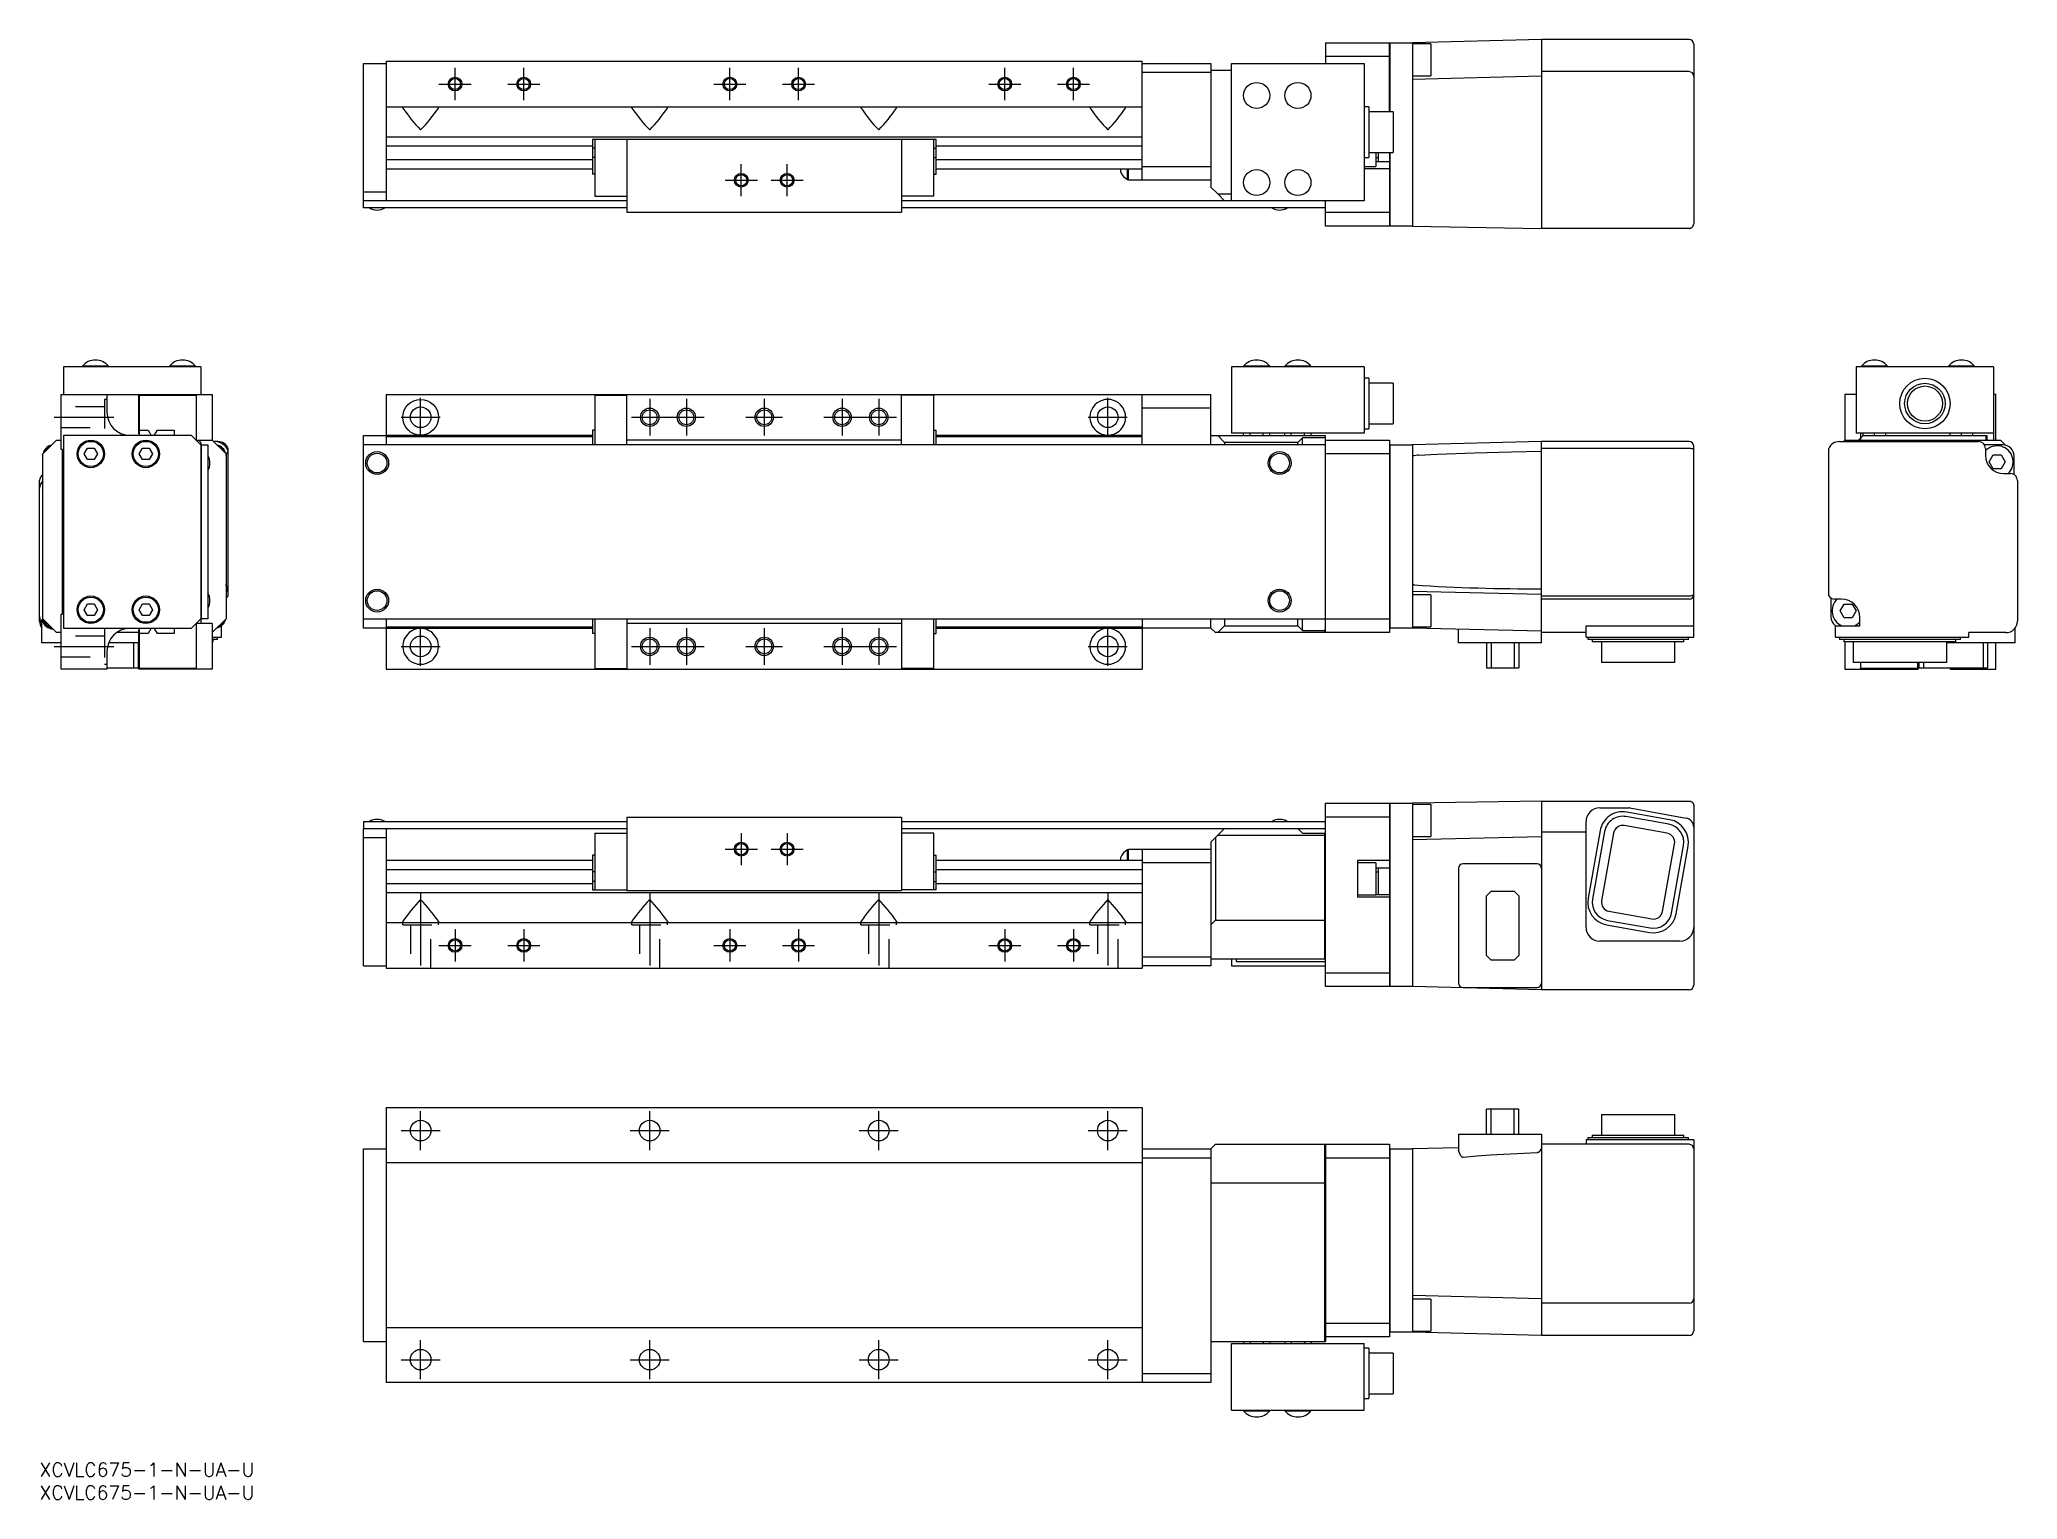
# Model space of a CAD drawing. Extents: x 0 to 432, y -8 to 311.
import ezdxf

# ---------------------------------------------------------------- set-up
doc = ezdxf.new("R2010")
doc.units = 0
doc.header["$LTSCALE"] = 0.5
doc.linetypes.add('CENTER', pattern=[50.8, 31.75, -6.35, 6.35, -6.35])
doc.linetypes.add('DASHED', pattern=[19.05, 12.7, -6.35])
for name, color, linetype in [('MSM_CENTER', 1, 'CENTER'), ('MSM_CONTINUOUS', 7, 'CONTINUOUS'), ('MSM_DASHED', 4, 'DASHED'), ('MSM_NARROW', 5, 'CONTINUOUS'), ('MSM_PART_NUMBER', 7, 'CONTINUOUS')]:
    doc.layers.add(name, color=color, linetype=linetype)
doc.styles.get("Standard").update_dxf_attribs({"font": 'txt.shx', "height": 3, "bigfont": 'bigfont.shx'})

# ---------------------------------------------------------------- blocks, each defined once
blk = doc.blocks.new('*U2')
at = {"layer": 'MSM_PART_NUMBER'}
blk.add_text('XCVLC675-1-N-UA-U', height=3, dxfattribs=at).set_placement((0, -3))
blk = doc.blocks.new('*U3')
at = {"layer": 'MSM_PART_NUMBER'}
blk.add_text('XCVLC675-1-N-UA-U', height=3, dxfattribs=at).set_placement((0, -8))

msp = doc.modelspace()

# ---------------------------------------------------------------- linework, layer by layer
at = {"layer": 'MSM_CENTER'}
for p, q in [((90.69, 297.4), (90.69, 304.4)), ((105.69, 297.4), (105.69, 304.4)), ((150.69, 297.4), (150.69, 304.4)), ((165.69, 297.4), (165.69, 304.4)), ((210.69, 297.4), (210.69, 304.4)), ((225.69, 297.4), (225.69, 304.4)), ((87.19, 300.9), (94.19, 300.9)), ((102.19, 300.9), (109.19, 300.9)), ((147.19, 300.9), (154.19, 300.9)), ((162.19, 300.9), (169.19, 300.9)), ((207.19, 300.9), (214.19, 300.9)), ((222.19, 300.9), (229.19, 300.9)), ((153.19, 276.4), (153.19, 283.4)), ((163.19, 276.4), (163.19, 283.4)), ((149.69, 279.9), (156.69, 279.9)), ((159.69, 279.9), (166.69, 279.9)), ((83.19, 223.92), (83.19, 232.42)), ((133.19, 232.17), (133.19, 224.17)), ((141.19, 232.17), (141.19, 224.17)), ((158.19, 232.17), (158.19, 224.17)), ((175.19, 232.17), (175.19, 224.17)), ((183.19, 232.17), (183.19, 224.17)), ((233.19, 223.92), (233.19, 232.42)), ((3.2, 228.17), (16.2, 228.17)), ((78.94, 228.17), (87.44, 228.17)), ((129.19, 228.17), (145.19, 228.17)), ((154.19, 228.17), (162.19, 228.17)), ((171.19, 228.17), (187.19, 228.17)), ((228.94, 228.17), (237.44, 228.17)), ((83.19, 173.92), (83.19, 182.42)), ((133.19, 182.17), (133.19, 174.17)), ((141.19, 182.17), (141.19, 174.17)), ((158.19, 182.17), (158.19, 174.17)), ((175.19, 182.17), (175.19, 174.17)), ((183.19, 182.17), (183.19, 174.17)), ((233.19, 173.92), (233.19, 182.42)), ((3.2, 178.17), (16.2, 178.17)), ((78.94, 178.17), (87.44, 178.17)), ((129.19, 178.17), (145.19, 178.17)), ((154.19, 178.17), (162.19, 178.17)), ((171.19, 178.17), (187.19, 178.17)), ((228.94, 178.17), (237.44, 178.17)), ((149.69, 133.92), (156.69, 133.92)), ((153.19, 137.42), (153.19, 130.42)), ((159.69, 133.92), (166.69, 133.92)), ((163.19, 137.42), (163.19, 130.42)), ((83.19, 124.42), (83.19, 105.92)), ((133.19, 124.42), (133.19, 105.92)), ((183.19, 124.42), (183.19, 105.92)), ((233.19, 124.42), (233.19, 105.92)), ((87.19, 112.92), (94.19, 112.92)), ((90.69, 116.42), (90.69, 109.42)), ((102.19, 112.92), (109.19, 112.92)), ((105.69, 116.42), (105.69, 109.42)), ((147.19, 112.92), (154.19, 112.92)), ((150.69, 116.42), (150.69, 109.42)), ((162.19, 112.92), (169.19, 112.92)), ((165.69, 116.42), (165.69, 109.42)), ((207.19, 112.92), (214.19, 112.92)), ((210.69, 116.42), (210.69, 109.42)), ((222.19, 112.92), (229.19, 112.92)), ((225.69, 116.42), (225.69, 109.42)), ((83.19, 68.25), (83.19, 76.75)), ((133.19, 68.25), (133.19, 76.75)), ((183.19, 68.25), (183.19, 76.75)), ((233.19, 68.25), (233.19, 76.75)), ((78.94, 72.5), (87.44, 72.5)), ((128.94, 72.5), (137.44, 72.5)), ((178.94, 72.5), (187.44, 72.5)), ((228.94, 72.5), (237.44, 72.5)), ((83.19, 18.25), (83.19, 26.75)), ((133.19, 18.25), (133.19, 26.75)), ((183.19, 18.25), (183.19, 26.75)), ((233.19, 18.25), (233.19, 26.75)), ((78.94, 22.5), (87.44, 22.5)), ((128.94, 22.5), (137.44, 22.5)), ((178.94, 22.5), (187.44, 22.5)), ((228.94, 22.5), (237.44, 22.5))]:
    msp.add_line(p, q, dxfattribs=at)
at = {"layer": 'MSM_CONTINUOUS'}
for p, q in [((280.69, 309.9), (280.69, 305.4)), ((280.69, 309.9), (294.69, 309.9)), ((294.69, 306.9), (280.69, 306.9)), ((294.69, 294.83), (294.69, 309.9)), ((294.69, 309.8), (294.79, 309.9)), ((294.79, 309.9), (294.79, 294.83)), ((294.79, 309.9), (299.69, 309.9)), ((327.89, 310.6), (299.69, 309.9)), ((299.69, 309.9), (299.69, 269.9)), ((303.69, 309.67), (299.69, 309.67)), ((303.69, 309.67), (303.69, 302.67)), ((327.89, 310.6), (327.89, 269.4)), ((360.09, 310.6), (327.89, 310.6)), ((361.09, 309.6), (361.09, 270.4)), ((70.69, 275.4), (70.69, 305.4)), ((70.69, 305.4), (75.69, 305.4)), ((75.69, 305.9), (75.69, 275.4)), ((75.69, 305.9), (240.69, 305.9)), ((240.69, 279.9), (240.69, 305.9)), ((240.69, 305.4), (255.69, 305.4)), ((255.69, 303.4), (240.69, 303.4)), ((255.69, 305.4), (255.69, 278.4)), ((255.69, 303.9), (260.19, 303.9)), ((260.19, 305.4), (289.19, 305.4)), ((260.19, 275.4), (260.19, 305.4)), ((289.19, 305.4), (289.19, 275.4)), ((299.69, 302.67), (303.69, 302.67)), ((327.89, 302.6), (299.69, 301.9)), ((360.09, 303.6), (327.89, 303.6)), ((75.69, 295.9), (240.69, 295.9)), ((79.45, 295.9), (79.29, 295.78)), ((79.32, 295.65), (79.29, 295.78)), ((86.93, 295.9), (87.09, 295.78)), ((87.06, 295.65), (87.09, 295.78)), ((129.45, 295.9), (129.29, 295.78)), ((129.32, 295.65), (129.29, 295.78)), ((136.93, 295.9), (137.09, 295.78)), ((137.06, 295.65), (137.09, 295.78)), ((179.45, 295.9), (179.29, 295.78)), ((179.32, 295.65), (179.29, 295.78)), ((186.93, 295.9), (187.09, 295.78)), ((187.06, 295.65), (187.09, 295.78)), ((229.45, 295.9), (229.29, 295.78)), ((229.32, 295.65), (229.29, 295.78)), ((236.93, 295.9), (237.09, 295.78)), ((237.06, 295.65), (237.09, 295.78)), ((290.19, 295.9), (289.19, 295.9)), ((290.19, 295.9), (290.19, 284.9)), ((295.49, 294.83), (290.19, 294.83)), ((295.49, 294.83), (295.49, 285.98)), ((75.69, 289.4), (240.69, 289.4)), ((75.69, 287.44), (120.69, 287.44)), ((120.69, 288.8), (120.69, 281.2)), ((128.19, 288.8), (120.69, 288.8)), ((121.19, 286.93), (120.69, 286.93)), ((121.19, 288.8), (121.19, 276.4)), ((128.19, 288.9), (188.19, 288.9)), ((128.19, 288.9), (128.19, 272.9)), ((188.19, 288.9), (188.19, 272.9)), ((195.69, 288.8), (188.19, 288.8)), ((195.19, 276.4), (195.19, 288.8)), ((195.19, 286.93), (195.69, 286.93)), ((195.69, 281.2), (195.69, 288.8)), ((195.69, 287.44), (240.69, 287.44)), ((290.19, 285.98), (295.49, 285.98)), ((291.69, 285.98), (291.69, 282.9)), ((292.19, 285.98), (292.19, 284.01)), ((294.69, 285.98), (294.69, 269.9)), ((294.79, 285.98), (294.79, 269.9)), ((120.69, 284.37), (75.69, 284.37)), ((75.69, 282.4), (120.69, 282.4)), ((121.19, 284.88), (120.69, 284.88)), ((121.19, 281.2), (120.69, 281.2)), ((195.19, 284.88), (195.69, 284.88)), ((195.19, 281.2), (195.69, 281.2)), ((240.69, 284.37), (195.69, 284.37)), ((195.69, 282.4), (240.69, 282.4)), ((236.04, 281.68), (236.04, 282.4)), ((237.49, 280.05), (237.49, 282.4)), ((237.69, 279.9), (237.69, 282.4)), ((240.69, 282.9), (255.69, 282.9)), ((289.19, 284.9), (290.19, 284.9)), ((289.19, 282.9), (291.69, 282.9)), ((294.69, 282.4), (289.19, 282.4)), ((291.69, 284.9), (292.19, 284.9)), ((291.69, 284.01), (294.69, 284.01)), ((70.69, 277.4), (75.69, 277.4)), ((121.19, 276.4), (128.19, 276.4)), ((195.19, 276.4), (188.19, 276.4)), ((237.49, 280.05), (237.69, 280.05)), ((255.69, 279.9), (237.69, 279.9)), ((255.69, 278.4), (257.19, 276.9)), ((257.19, 276.9), (258.69, 275.4)), ((257.19, 276.9), (260.19, 276.9)), ((128.19, 275.4), (70.69, 275.4)), ((70.79, 275.4), (70.69, 275.3)), ((70.69, 273.9), (70.69, 275.3)), ((128.19, 273.9), (70.69, 273.9)), ((128.19, 272.9), (188.19, 272.9)), ((289.19, 275.4), (188.19, 275.4)), ((280.69, 273.9), (188.19, 273.9)), ((280.69, 275.3), (280.59, 275.4)), ((280.69, 269.9), (280.69, 275.4)), ((280.69, 272.9), (294.69, 272.9)), ((294.69, 269.9), (280.69, 269.9)), ((294.79, 269.9), (294.69, 270)), ((299.69, 269.9), (294.79, 269.9)), ((299.69, 269.9), (327.89, 269.4)), ((360.09, 269.4), (327.89, 269.4)), ((360.09, 269.4), (360.14, 269.4)), ((360.14, 269.4), (360.19, 269.41)), ((360.19, 269.41), (360.24, 269.41)), ((360.24, 269.41), (360.29, 269.42)), ((360.29, 269.42), (360.33, 269.43)), ((360.33, 269.43), (360.38, 269.44)), ((360.38, 269.44), (360.42, 269.46)), ((360.42, 269.46), (360.45, 269.47)), ((360.45, 269.47), (360.48, 269.48)), ((360.48, 269.48), (360.51, 269.49)), ((360.51, 269.49), (360.54, 269.51)), ((360.54, 269.51), (360.57, 269.52)), ((360.57, 269.52), (360.6, 269.54)), ((360.6, 269.54), (360.63, 269.56)), ((360.63, 269.56), (360.66, 269.58)), ((360.66, 269.58), (360.68, 269.59)), ((360.68, 269.59), (360.71, 269.61)), ((360.71, 269.61), (360.73, 269.63)), ((360.73, 269.63), (360.76, 269.66)), ((360.76, 269.66), (360.78, 269.68)), ((360.78, 269.68), (360.81, 269.7)), ((360.81, 269.7), (360.83, 269.73)), ((360.83, 269.73), (360.85, 269.75)), ((360.85, 269.75), (360.87, 269.78)), ((360.87, 269.78), (360.89, 269.8)), ((360.89, 269.8), (360.91, 269.83)), ((360.91, 269.83), (360.93, 269.85)), ((360.93, 269.85), (360.95, 269.89)), ((360.95, 269.89), (360.97, 269.93)), ((360.97, 269.93), (360.99, 269.96)), ((360.99, 269.96), (361.01, 270)), ((361.01, 270), (361.02, 270.04)), ((361.02, 270.04), (361.04, 270.08)), ((361.04, 270.08), (361.05, 270.12)), ((361.05, 270.12), (361.06, 270.16)), ((361.06, 270.16), (361.07, 270.19)), ((361.07, 270.19), (361.08, 270.22)), ((361.08, 270.27), (361.09, 270.3)), ((361.08, 270.25), (361.08, 270.27)), ((361.08, 270.22), (361.08, 270.25)), ((361.09, 270.39), (361.09, 270.4)), ((361.09, 270.36), (361.09, 270.39)), ((361.09, 270.33), (361.09, 270.36)), ((361.09, 270.3), (361.09, 270.33)), ((35.2, 239.17), (5.2, 239.17)), ((5.2, 239.17), (5.2, 233.17)), ((15.05, 239.33), (9.35, 239.33)), ((9.35, 239.33), (9.35, 239.17)), ((15.05, 239.17), (15.05, 239.33)), ((34.05, 239.33), (28.35, 239.33)), ((28.35, 239.33), (28.35, 239.17)), ((34.05, 239.17), (34.05, 239.33)), ((35.2, 239.17), (35.2, 233.17)), ((260.19, 239.17), (260.19, 224.67)), ((289.19, 239.17), (260.19, 239.17)), ((268.54, 239.33), (262.84, 239.33)), ((262.84, 239.33), (262.84, 239.17)), ((268.54, 239.17), (268.54, 239.33)), ((271.84, 239.33), (271.84, 239.17)), ((277.54, 239.33), (271.84, 239.33)), ((277.54, 239.17), (277.54, 239.33)), ((289.19, 239.17), (289.19, 224.67)), ((426.56, 239.17), (396.56, 239.17)), ((396.56, 239.17), (396.56, 224.67)), ((403.41, 239.33), (397.71, 239.33)), ((397.71, 239.33), (397.71, 239.17)), ((403.41, 239.17), (403.41, 239.33)), ((422.41, 239.33), (416.71, 239.33)), ((416.71, 239.33), (416.71, 239.17)), ((422.41, 239.17), (422.41, 239.33)), ((426.56, 239.17), (426.56, 223.17)), ((4.7, 221.17), (4.7, 233.17)), ((4.7, 233.17), (37.7, 233.17)), ((14.7, 233.17), (14.7, 229.27)), ((21.7, 224.57), (21.7, 233.17)), ((37.7, 233.17), (37.7, 223.17)), ((75.69, 233.17), (75.69, 222.17)), ((75.69, 233.17), (255.69, 233.17)), ((128.19, 222.17), (128.19, 233.17)), ((188.19, 222.17), (188.19, 233.17)), ((240.69, 222.17), (240.69, 233.17)), ((255.69, 222.17), (255.69, 233.17)), ((290.19, 236.67), (289.19, 236.67)), ((290.19, 236.67), (290.19, 225.67)), ((295.49, 235.6), (290.19, 235.6)), ((295.49, 235.6), (295.49, 226.75)), ((396.56, 233.17), (394.06, 233.17)), ((394.06, 233.17), (394.06, 223.17)), ((427.06, 233.17), (426.56, 233.17)), ((427.06, 223.17), (427.06, 233.17)), ((21.7, 233.07), (14.7, 233.07)), ((21.8, 224.17), (21.8, 232.97)), ((21.8, 232.97), (34.2, 232.97)), ((34.2, 232.97), (34.2, 223.17)), ((121.19, 232.97), (128.19, 232.97)), ((121.19, 232.97), (121.19, 222.17)), ((195.19, 232.97), (188.19, 232.97)), ((195.19, 222.17), (195.19, 232.97)), ((255.69, 230.17), (240.69, 230.17)), ((21.8, 224.57), (21.7, 224.57)), ((21.8, 225.37), (23.68, 225.37)), ((23.68, 225.37), (24.36, 224.18)), ((25.04, 224.18), (25.72, 225.37)), ((25.72, 225.37), (29.4, 225.37)), ((29.4, 225.37), (29.4, 224.17)), ((120.69, 225.37), (120.69, 222.17)), ((121.19, 225.37), (120.69, 225.37)), ((195.19, 225.37), (195.69, 225.37)), ((195.69, 222.17), (195.69, 225.37)), ((289.19, 224.67), (260.19, 224.67)), ((262.81, 224.17), (262.81, 224.67)), ((264.25, 224.17), (264.25, 224.67)), ((267.14, 224.17), (267.14, 224.67)), ((268.58, 224.17), (268.58, 224.67)), ((271.81, 224.17), (271.81, 224.67)), ((273.25, 224.17), (273.25, 224.67)), ((276.14, 224.17), (276.14, 224.67)), ((277.58, 224.17), (277.58, 224.67)), ((289.19, 225.67), (290.19, 225.67)), ((290.19, 226.75), (295.49, 226.75)), ((426.56, 224.67), (396.56, 224.67)), ((397.56, 223.67), (397.56, 224.67)), ((398.06, 224.17), (398.06, 224.67)), ((400.56, 224.17), (400.56, 224.67)), ((403.06, 224.17), (403.06, 224.67)), ((417.06, 224.17), (417.06, 224.67)), ((419.56, 224.17), (419.56, 224.67)), ((422.06, 224.17), (422.06, 224.67)), ((3.7, 223.17), (0.7, 220.17)), ((3.7, 223.17), (4.7, 223.17)), ((5, 221.17), (4.7, 221.17)), ((5, 185.17), (5, 221.17)), ((5.2, 224.17), (5.2, 182.17)), ((33.2, 224.17), (5.2, 224.17)), ((9.76, 220.17), (10.48, 221.42)), ((10.48, 221.42), (11.92, 221.42)), ((11.92, 221.42), (12.64, 220.17)), ((19.7, 224.27), (21.2, 224.27)), ((21.2, 224.17), (21.2, 224.27)), ((21.76, 220.17), (22.48, 221.42)), ((22.48, 221.42), (23.92, 221.42)), ((23.92, 221.42), (24.64, 220.17)), ((35.2, 222.17), (33.2, 224.17)), ((34.4, 223.17), (37.7, 223.17)), ((34.4, 222.97), (34.4, 223.17)), ((34.7, 223.17), (35.2, 222.67)), ((35.2, 222.67), (35.2, 183.17)), ((35.2, 222.17), (36.7, 222.17)), ((35.3, 222.17), (35.3, 184.17)), ((36.7, 222.17), (36.7, 184.17)), ((40.7, 220.17), (37.7, 223.17)), ((38.9, 222.87), (38, 222.87)), ((40.8, 220.12), (40.94, 220.41)), ((40.94, 220.41), (41.08, 220.63)), ((41.08, 220.63), (41.2, 220.79)), ((41.2, 189.23), (41.2, 221.35)), ((70.69, 224.17), (75.69, 224.17)), ((70.69, 182.17), (70.69, 224.17)), ((280.69, 222.17), (70.69, 222.17)), ((75.69, 224.27), (120.69, 224.27)), ((75.69, 223.97), (120.69, 223.97)), ((188.19, 223.17), (128.19, 223.17)), ((195.69, 224.27), (240.69, 224.27)), ((195.69, 223.97), (240.69, 223.97)), ((255.69, 224.17), (280.69, 224.17)), ((257.19, 224.17), (258.69, 222.67)), ((258.69, 222.67), (258.69, 222.17)), ((274.69, 222.67), (258.69, 222.67)), ((275.69, 223.67), (274.69, 222.67)), ((274.69, 222.17), (274.69, 222.67)), ((275.69, 222.17), (275.69, 223.67)), ((280.69, 223.67), (275.69, 223.67)), ((280.69, 181.17), (280.69, 224.17)), ((280.69, 223.17), (294.69, 223.17)), ((294.69, 223.17), (294.69, 181.17)), ((294.79, 222.17), (294.69, 222.07)), ((294.79, 222.17), (299.69, 222.17)), ((294.79, 222.17), (294.79, 182.17)), ((327.89, 222.87), (299.69, 222.17)), ((299.69, 222.17), (299.69, 182.17)), ((305.08, 220.12), (313.21, 220.41)), ((313.21, 220.41), (321.34, 220.63)), ((321.34, 220.63), (327.89, 220.79)), ((360.09, 222.87), (327.89, 222.87)), ((327.89, 178.97), (327.89, 222.87)), ((360.09, 221.35), (327.89, 221.35)), ((360.89, 221.27), (360.99, 221.23)), ((360.99, 221.23), (361.08, 221.17)), ((361.08, 221.17), (361.09, 221.12)), ((361.09, 180.17), (361.09, 221.87)), ((390.56, 189.23), (390.56, 221.35)), ((392.86, 222.87), (423.26, 222.87)), ((394.06, 223.17), (393.76, 222.87)), ((394.06, 223.17), (428.06, 223.17)), ((398.06, 224.17), (397.06, 223.17)), ((397.56, 223.17), (397.56, 223.67)), ((398.06, 224.17), (425.06, 224.17)), ((403.56, 223.17), (403.56, 222.87)), ((411.56, 222.87), (411.56, 223.17)), ((428.56, 222.17), (424.53, 222.17)), ((424.76, 221.37), (424.76, 219.87)), ((424.96, 223.17), (424.96, 224.17)), ((425.06, 224.17), (425.06, 223.17)), ((429.13, 222.11), (428.06, 223.17)), ((431.06, 220.17), (431, 220.24)), ((0.7, 184.17), (0.7, 220.17)), ((10.48, 218.92), (9.76, 220.17)), ((11.92, 218.92), (10.48, 218.92)), ((12.64, 220.17), (11.92, 218.92)), ((22.48, 218.92), (21.76, 220.17)), ((23.92, 218.92), (22.48, 218.92)), ((24.64, 220.17), (23.92, 218.92)), ((40.7, 220.17), (40.7, 184.17)), ((40.7, 219.76), (40.71, 219.78)), ((40.7, 219.74), (40.7, 219.76)), ((40.7, 219.73), (40.7, 219.74)), ((40.7, 219.72), (40.7, 219.73)), ((40.7, 219.71), (40.7, 219.72)), ((40.7, 219.72), (40.7, 219.72)), ((40.7, 219.7), (40.7, 219.71)), ((40.7, 219.71), (40.7, 219.71)), ((40.7, 219.71), (40.7, 219.71)), ((40.7, 219.69), (40.7, 219.7)), ((40.7, 219.7), (40.7, 219.7)), ((40.7, 219.7), (40.7, 219.7)), ((40.7, 219.7), (40.7, 219.7)), ((40.7, 219.7), (40.7, 219.7)), ((40.7, 219.68), (40.7, 219.69)), ((40.7, 219.69), (40.7, 219.69)), ((40.7, 219.69), (40.7, 219.69)), ((40.7, 219.69), (40.7, 219.69)), ((40.7, 219.69), (40.7, 219.69)), ((40.7, 219.69), (40.7, 219.69)), ((40.7, 219.69), (40.7, 219.69)), ((40.7, 219.69), (40.7, 219.69)), ((40.7, 219.67), (40.7, 219.68)), ((40.7, 219.68), (40.7, 219.68)), ((40.7, 219.68), (40.7, 219.68)), ((40.7, 219.68), (40.7, 219.68)), ((40.7, 219.68), (40.7, 219.68)), ((40.7, 219.68), (40.7, 219.68)), ((40.7, 219.68), (40.7, 219.68)), ((40.7, 219.68), (40.7, 219.68)), ((40.7, 219.68), (40.7, 219.68)), ((40.7, 219.68), (40.7, 219.68)), ((40.7, 219.68), (40.7, 219.68)), ((40.7, 219.68), (40.7, 219.68)), ((40.71, 219.85), (40.72, 219.89)), ((40.71, 219.82), (40.71, 219.85)), ((40.71, 219.78), (40.71, 219.82)), ((40.72, 219.89), (40.8, 220.12)), ((294.69, 220.17), (280.69, 220.17)), ((299.69, 219.67), (299.8, 219.74)), ((301.02, 219.89), (305.08, 220.12)), ((425.6, 218.44), (426.46, 219.94)), ((426.46, 216.94), (425.6, 218.44)), ((426.46, 219.94), (428.19, 219.94)), ((428.19, 216.94), (426.46, 216.94)), ((428.19, 219.94), (429.06, 218.44)), ((429.06, 218.44), (428.19, 216.94)), ((431.06, 215.64), (431.06, 219.67)), ((0, 183.67), (0, 214.37)), ((428.76, 215.87), (430.26, 215.87)), ((431.76, 214.37), (431.76, 183.67)), ((40.7, 191.66), (40.7, 191.67)), ((40.7, 191.67), (40.7, 191.67)), ((40.7, 191.67), (40.7, 191.67)), ((40.7, 191.67), (40.7, 191.67)), ((40.7, 191.67), (40.7, 191.67)), ((40.7, 191.67), (40.7, 191.67)), ((40.7, 191.67), (40.7, 191.67)), ((40.7, 191.67), (40.7, 191.67)), ((40.7, 191.67), (40.7, 191.67)), ((40.7, 191.67), (40.7, 191.67)), ((40.7, 191.67), (40.7, 191.67)), ((40.7, 191.67), (40.7, 191.67)), ((40.7, 191.67), (40.7, 191.67)), ((40.7, 191.67), (40.7, 191.67)), ((40.7, 191.67), (40.7, 191.67)), ((40.7, 191.67), (40.7, 191.67)), ((40.7, 191.67), (40.7, 191.67)), ((40.7, 191.67), (40.7, 191.67)), ((40.7, 191.67), (40.7, 191.67)), ((40.7, 191.67), (40.7, 191.67)), ((40.7, 191.65), (40.7, 191.66)), ((40.7, 191.66), (40.7, 191.66)), ((40.7, 191.66), (40.7, 191.66)), ((40.7, 191.66), (40.7, 191.66)), ((40.7, 191.66), (40.7, 191.66)), ((40.7, 191.66), (40.7, 191.66)), ((40.7, 191.66), (40.7, 191.66)), ((40.7, 191.66), (40.7, 191.66)), ((40.7, 191.64), (40.7, 191.65)), ((40.7, 191.65), (40.7, 191.65)), ((40.7, 191.65), (40.7, 191.65)), ((40.7, 191.65), (40.7, 191.65)), ((40.7, 191.63), (40.7, 191.64)), ((40.7, 191.64), (40.7, 191.64)), ((40.7, 191.61), (40.7, 191.63)), ((40.7, 191.63), (40.7, 191.63)), ((40.7, 191.6), (40.7, 191.61)), ((40.71, 191.58), (40.7, 191.6)), ((40.71, 191.56), (40.71, 191.58)), ((40.72, 191.54), (40.71, 191.56)), ((40.72, 191.5), (40.72, 191.54)), ((40.74, 191.46), (40.72, 191.5)), ((40.75, 191.42), (40.74, 191.46)), ((40.78, 191.36), (40.75, 191.42)), ((40.82, 191.28), (40.78, 191.36)), ((41.12, 190.85), (40.82, 191.28)), ((41.2, 190.76), (41.12, 190.85)), ((299.71, 191.66), (299.69, 191.67)), ((327.89, 189.47), (299.69, 190.17)), ((299.81, 191.63), (299.71, 191.66)), ((299.96, 191.6), (299.81, 191.63)), ((300.09, 191.58), (299.96, 191.6)), ((9.76, 186.17), (10.48, 187.42)), ((10.48, 184.92), (9.76, 186.17)), ((10.48, 187.42), (11.92, 187.42)), ((11.92, 187.42), (12.64, 186.17)), ((12.64, 186.17), (11.92, 184.92)), ((21.76, 186.17), (22.48, 187.42)), ((22.48, 184.92), (21.76, 186.17)), ((22.48, 187.42), (23.92, 187.42)), ((23.92, 187.42), (24.64, 186.17)), ((24.64, 186.17), (23.92, 184.92)), ((303.69, 189.41), (299.69, 189.41)), ((303.69, 189.41), (303.69, 182.41)), ((327.89, 189.23), (360.09, 189.23)), ((360.09, 188.47), (327.89, 188.47)), ((360.9, 189.35), (361, 189.4)), ((361, 189.4), (361.07, 189.48)), ((361.07, 189.48), (361.09, 189.57)), ((391.06, 188.71), (391.06, 184.67)), ((393.36, 188.47), (391.86, 188.47)), ((393.07, 185.91), (393.93, 187.41)), ((393.93, 184.41), (393.07, 185.91)), ((393.93, 187.41), (395.67, 187.41)), ((395.67, 187.41), (396.53, 185.91)), ((396.53, 185.91), (395.67, 184.41)), ((0.5, 178.97), (0.5, 184.04)), ((0.7, 184.17), (3.7, 181.17)), ((4.7, 173.17), (4.7, 185.17)), ((4.7, 185.17), (5, 185.17)), ((5.2, 182.17), (33.2, 182.17)), ((11.92, 184.92), (10.48, 184.92)), ((21.2, 182.07), (19.7, 182.07)), ((21.2, 182.07), (21.2, 182.17)), ((21.7, 173.17), (21.7, 181.77)), ((21.7, 181.77), (21.8, 181.77)), ((21.8, 173.37), (21.8, 182.17)), ((23.92, 184.92), (22.48, 184.92)), ((24.36, 182.17), (23.68, 180.97)), ((25.72, 180.97), (25.04, 182.17)), ((29.4, 182.17), (29.4, 180.97)), ((33.2, 182.17), (35.2, 184.17)), ((34.2, 183.17), (34.2, 173.37)), ((34.4, 183.17), (34.4, 183.37)), ((37.7, 183.17), (34.4, 183.17)), ((36.7, 184.17), (35.2, 184.17)), ((37.7, 181.17), (40.7, 184.17)), ((37.7, 183.17), (37.7, 173.17)), ((39.7, 180.17), (39.7, 182.67)), ((70.69, 184.17), (294.69, 184.17)), ((75.69, 182.17), (70.69, 182.17)), ((75.69, 184.17), (75.69, 173.17)), ((120.69, 182.37), (75.69, 182.37)), ((120.69, 182.07), (75.69, 182.07)), ((120.69, 184.17), (120.69, 180.97)), ((121.19, 184.17), (121.19, 173.37)), ((128.19, 184.17), (128.19, 173.17)), ((188.19, 183.17), (128.19, 183.17)), ((188.19, 184.17), (188.19, 173.17)), ((195.19, 173.37), (195.19, 184.17)), ((195.69, 180.97), (195.69, 184.17)), ((240.69, 182.37), (195.69, 182.37)), ((240.69, 182.07), (195.69, 182.07)), ((240.69, 184.17), (240.69, 173.17)), ((255.69, 182.17), (240.69, 182.17)), ((255.69, 182.17), (255.69, 184.17)), ((255.69, 182.17), (256.69, 181.17)), ((258.69, 182.67), (257.19, 181.17)), ((258.69, 184.17), (258.69, 182.67)), ((258.69, 182.67), (274.69, 182.67)), ((274.69, 182.67), (274.69, 184.17)), ((274.69, 182.67), (275.69, 181.67)), ((275.69, 181.67), (275.69, 184.17)), ((275.69, 181.67), (280.59, 181.67)), ((280.59, 181.67), (280.69, 181.82)), ((280.59, 181.17), (280.59, 181.67)), ((294.69, 182.27), (294.79, 182.17)), ((299.69, 182.17), (294.79, 182.17)), ((299.69, 182.41), (303.69, 182.41)), ((327.89, 181.47), (299.69, 182.17)), ((309.74, 178.97), (309.74, 181.93)), ((337.59, 180.17), (337.59, 182.67)), ((337.59, 182.67), (361.09, 182.67)), ((391.06, 184.17), (391.13, 184.11)), ((392.06, 180.17), (392.06, 182.67)), ((392.06, 182.67), (397.36, 182.67)), ((395.67, 184.41), (393.93, 184.41)), ((397.36, 182.67), (397.36, 184.47)), ((431.26, 178.97), (431.26, 182.17)), ((4.7, 178.97), (0.5, 178.97)), ((4.7, 181.17), (3.7, 181.17)), ((14.7, 177.07), (14.7, 173.17)), ((21.7, 178.97), (15.08, 178.97)), ((21.7, 181.17), (16.84, 181.17)), ((20.5, 178.97), (20.5, 173.47)), ((21.5, 178.97), (21.5, 173.47)), ((23.68, 180.97), (21.8, 180.97)), ((29.4, 180.97), (25.72, 180.97)), ((37.7, 180.17), (39.7, 180.17)), ((38.87, 179.67), (37.7, 179.67)), ((37.87, 179.17), (37.7, 179.17)), ((37.87, 179.17), (37.87, 179.67)), ((38.87, 179.67), (38.87, 180.17)), ((121.19, 180.97), (120.69, 180.97)), ((195.19, 180.97), (195.69, 180.97)), ((280.59, 181.17), (256.69, 181.17)), ((280.69, 181.27), (280.59, 181.17)), ((294.69, 181.17), (280.69, 181.17)), ((327.89, 178.97), (309.74, 178.97)), ((315.89, 178.97), (315.89, 173.47)), ((316.89, 178.97), (316.89, 173.47)), ((321.89, 178.97), (321.89, 173.47)), ((322.89, 178.97), (322.89, 173.47)), ((337.59, 181.17), (327.89, 181.17)), ((337.59, 180.17), (361.09, 180.17)), ((337.96, 180.17), (337.96, 179.67)), ((359.94, 179.67), (337.96, 179.67)), ((338.96, 179.67), (338.96, 179.17)), ((358.94, 179.17), (338.96, 179.17)), ((340.96, 179.17), (340.96, 174.67)), ((356.94, 174.67), (356.94, 179.17)), ((358.94, 179.17), (358.94, 179.67)), ((359.94, 179.67), (359.94, 180.17)), ((392.06, 180.17), (421.16, 180.17)), ((392.89, 180.17), (392.89, 179.67)), ((419.33, 179.67), (392.89, 179.67)), ((393.89, 179.67), (393.89, 179.17)), ((418.33, 179.17), (393.89, 179.17)), ((394.06, 179.17), (394.06, 173.17)), ((395.89, 179.17), (395.89, 174.67)), ((416.33, 174.67), (416.33, 179.17)), ((431.26, 178.97), (416.33, 178.97)), ((418.33, 179.17), (418.33, 179.67)), ((419.33, 179.67), (419.33, 180.17)), ((421.16, 180.17), (421.16, 181.17)), ((429.26, 181.17), (421.16, 181.17)), ((424.26, 178.97), (424.26, 173.47)), ((425.26, 178.97), (425.26, 173.47)), ((427.06, 173.17), (427.06, 178.97)), ((14.7, 173.17), (4.7, 173.17)), ((14.7, 173.47), (21.5, 173.47)), ((21.7, 174.67), (21.5, 174.67)), ((37.7, 173.17), (21.7, 173.17)), ((34.2, 173.37), (21.8, 173.37)), ((75.69, 173.17), (240.69, 173.17)), ((121.19, 173.37), (128.19, 173.37)), ((195.19, 173.37), (188.19, 173.37)), ((315.89, 173.47), (322.89, 173.47)), ((356.94, 174.67), (340.96, 174.67)), ((394.06, 173.17), (410.06, 173.17)), ((416.33, 174.67), (395.89, 174.67)), ((397.56, 173.37), (397.56, 174.67)), ((409.96, 173.37), (397.56, 173.37)), ((409.96, 174.67), (409.96, 173.37)), ((410.06, 173.17), (410.06, 174.67)), ((410.26, 174.67), (410.26, 173.47)), ((410.26, 173.47), (425.26, 173.47)), ((411.26, 174.67), (411.26, 173.47)), ((417.06, 173.47), (417.06, 173.17)), ((417.06, 173.17), (427.06, 173.17)), ((280.69, 103.92), (280.69, 143.92)), ((280.69, 143.92), (294.69, 143.92)), ((294.69, 143.92), (294.69, 103.92)), ((294.79, 143.92), (294.69, 143.82)), ((294.79, 143.92), (294.79, 103.92)), ((294.79, 143.92), (299.69, 143.92)), ((327.89, 144.42), (299.69, 143.92)), ((299.69, 143.92), (299.69, 103.92)), ((303.69, 143.68), (299.69, 143.68)), ((303.69, 143.68), (303.69, 136.68)), ((327.89, 144.42), (327.89, 103.22)), ((327.89, 144.42), (360.09, 144.42)), ((340.59, 142.92), (347, 142.92)), ((347.18, 142.9), (359.44, 140.71)), ((360.09, 144.42), (360.14, 144.41)), ((360.14, 144.41), (360.19, 144.41)), ((360.19, 144.41), (360.24, 144.41)), ((360.24, 144.41), (360.28, 144.4)), ((360.28, 144.4), (360.33, 144.39)), ((360.33, 144.39), (360.37, 144.38)), ((360.37, 144.38), (360.41, 144.36)), ((360.41, 144.36), (360.45, 144.35)), ((360.45, 144.35), (360.48, 144.34)), ((360.48, 144.34), (360.51, 144.33)), ((360.51, 144.33), (360.54, 144.31)), ((360.54, 144.31), (360.56, 144.3)), ((360.56, 144.3), (360.59, 144.28)), ((360.59, 144.28), (360.62, 144.27)), ((360.62, 144.27), (360.65, 144.25)), ((360.65, 144.25), (360.67, 144.23)), ((360.67, 144.23), (360.7, 144.21)), ((360.7, 144.21), (360.73, 144.19)), ((360.73, 144.19), (360.75, 144.17)), ((360.75, 144.17), (360.78, 144.15)), ((360.78, 144.15), (360.8, 144.12)), ((360.8, 144.12), (360.82, 144.1)), ((360.82, 144.1), (360.84, 144.08)), ((360.84, 144.08), (360.86, 144.05)), ((360.86, 144.05), (360.88, 144.03)), ((360.88, 144.03), (360.9, 144)), ((360.9, 144), (360.92, 143.98)), ((360.92, 143.98), (360.94, 143.94)), ((360.94, 143.94), (360.96, 143.91)), ((360.96, 143.91), (360.98, 143.87)), ((360.98, 143.87), (361, 143.83)), ((361, 143.83), (361.02, 143.8)), ((361.02, 143.8), (361.03, 143.76)), ((361.03, 143.76), (361.05, 143.72)), ((361.05, 143.72), (361.06, 143.68)), ((361.06, 143.68), (361.06, 143.65)), ((361.06, 143.65), (361.07, 143.62)), ((361.07, 143.62), (361.08, 143.59)), ((361.08, 143.59), (361.08, 143.55)), ((361.08, 143.55), (361.09, 143.52)), ((361.09, 143.52), (361.09, 143.49)), ((361.09, 143.49), (361.09, 143.45)), ((361.09, 143.45), (361.09, 143.42)), ((361.09, 143.42), (361.09, 104.22)), ((361.09, 143.42), (361.09, 143.42)), ((70.69, 139.92), (70.69, 138.52)), ((70.69, 139.92), (128.19, 139.92)), ((70.69, 138.52), (70.79, 138.42)), ((70.69, 138.42), (128.19, 138.42)), ((70.69, 108.42), (70.69, 138.42)), ((75.69, 138.42), (75.69, 107.92)), ((128.19, 140.92), (128.19, 124.92)), ((128.19, 140.92), (188.19, 140.92)), ((188.19, 140.92), (188.19, 124.92)), ((188.19, 139.92), (280.69, 139.92)), ((188.19, 138.42), (280.69, 138.42)), ((255.69, 135.42), (258.69, 138.42)), ((274.69, 138.42), (275.69, 137.42)), ((280.59, 138.42), (280.69, 138.52)), ((294.69, 140.92), (280.69, 140.92)), ((337.59, 116.82), (337.59, 139.92)), ((355.3, 137.39), (345.94, 139.06)), ((355.65, 139.36), (346.3, 141.03)), ((355.82, 140.34), (346.47, 142.01)), ((75.69, 136.42), (70.69, 136.42)), ((121.19, 137.42), (121.19, 125.02)), ((121.19, 137.42), (128.19, 137.42)), ((195.19, 137.42), (188.19, 137.42)), ((195.19, 125.02), (195.19, 137.42)), ((237.69, 133.92), (255.69, 133.92)), ((237.69, 131.42), (237.69, 133.92)), ((240.69, 133.92), (240.69, 107.92)), ((255.69, 135.42), (255.69, 108.42)), ((256.69, 136.42), (256.69, 118.42)), ((280.59, 136.92), (257.19, 136.92)), ((275.69, 137.42), (280.69, 137.42)), ((280.59, 109.92), (280.59, 137.42)), ((280.69, 136.87), (280.59, 136.92)), ((299.69, 136.68), (303.69, 136.68)), ((327.89, 136.62), (299.69, 135.92)), ((337.59, 137.62), (327.89, 137.62)), ((340.67, 137.97), (338.03, 123.2)), ((341.65, 137.79), (339.02, 123.03)), ((343.62, 137.44), (340.99, 122.67)), ((354.28, 120.3), (356.91, 135.07)), ((356.25, 119.95), (358.88, 134.72)), ((357.23, 119.77), (359.87, 134.54)), ((120.69, 131.42), (75.69, 131.42)), ((120.69, 132.62), (120.69, 125.02)), ((121.19, 132.62), (120.69, 132.62)), ((195.19, 132.62), (195.69, 132.62)), ((195.69, 125.02), (195.69, 132.62)), ((240.69, 131.42), (195.69, 131.42)), ((236.04, 131.42), (236.04, 132.14)), ((237.49, 131.42), (237.49, 133.77)), ((237.69, 133.77), (237.49, 133.77)), ((255.69, 130.92), (240.69, 130.92)), ((294.69, 131.42), (287.69, 131.42)), ((287.69, 131.42), (287.69, 123.42)), ((291.69, 130.92), (287.69, 130.92)), ((291.69, 130.92), (291.69, 123.92)), ((291.69, 129.81), (294.69, 129.81)), ((292.19, 129.81), (292.19, 123.95)), ((309.74, 129.72), (309.74, 104.72)), ((326.89, 130.72), (310.74, 130.72)), ((75.69, 129.45), (120.69, 129.45)), ((120.69, 126.38), (75.69, 126.38)), ((121.19, 128.94), (120.69, 128.94)), ((121.19, 126.89), (120.69, 126.89)), ((195.19, 128.94), (195.69, 128.94)), ((195.19, 126.89), (195.69, 126.89)), ((195.69, 129.45), (240.69, 129.45)), ((240.69, 126.38), (195.69, 126.38)), ((292.19, 128.92), (291.69, 128.92)), ((240.69, 124.42), (75.69, 124.42)), ((120.69, 125.02), (128.19, 125.02)), ((128.19, 124.92), (188.19, 124.92)), ((195.69, 125.02), (188.19, 125.02)), ((287.69, 123.92), (291.69, 123.92)), ((294.69, 123.42), (287.69, 123.42)), ((294.69, 123.95), (291.69, 123.95)), ((315.89, 123.72), (316.89, 124.72)), ((315.89, 110.72), (315.89, 123.72)), ((316.89, 124.72), (321.89, 124.72)), ((321.89, 124.72), (322.89, 123.72)), ((322.89, 123.72), (322.89, 110.72)), ((75.69, 117.92), (240.69, 117.92)), ((79.32, 118.17), (79.29, 118.04)), ((79.45, 117.92), (79.29, 118.04)), ((86.93, 117.92), (87.09, 118.04)), ((87.06, 118.17), (87.09, 118.04)), ((129.32, 118.17), (129.29, 118.04)), ((129.45, 117.92), (129.29, 118.04)), ((136.93, 117.92), (137.09, 118.04)), ((137.06, 118.17), (137.09, 118.04)), ((179.32, 118.17), (179.29, 118.04)), ((179.45, 117.92), (179.29, 118.04)), ((186.93, 117.92), (187.09, 118.04)), ((187.06, 118.17), (187.09, 118.04)), ((229.32, 118.17), (229.29, 118.04)), ((229.45, 117.92), (229.29, 118.04)), ((236.93, 117.92), (237.09, 118.04)), ((237.06, 118.17), (237.09, 118.04)), ((255.69, 117.42), (256.69, 118.42)), ((256.69, 118.42), (280.59, 118.42)), ((280.59, 118.42), (280.69, 118.46)), ((342.08, 117.4), (351.43, 115.73)), ((342.25, 118.38), (351.6, 116.71)), ((342.6, 120.35), (351.96, 118.68)), ((358.09, 113.82), (340.59, 113.82)), ((70.69, 108.42), (75.69, 108.42)), ((240.69, 110.42), (255.69, 110.42)), ((255.69, 108.42), (240.69, 108.42)), ((280.59, 109.92), (255.69, 109.92)), ((260.19, 109.92), (260.19, 108.42)), ((260.19, 108.42), (280.69, 108.42)), ((261.19, 109.92), (261.19, 109.42)), ((261.19, 109.42), (280.69, 109.42)), ((280.69, 110.02), (280.59, 109.92)), ((316.89, 109.72), (315.89, 110.72)), ((321.89, 109.72), (316.89, 109.72)), ((322.89, 110.72), (321.89, 109.72)), ((75.69, 107.92), (240.69, 107.92)), ((280.69, 106.92), (294.69, 106.92)), ((294.69, 103.92), (280.69, 103.92)), ((294.69, 104.02), (294.79, 103.92)), ((299.69, 103.92), (294.79, 103.92)), ((327.89, 103.22), (299.69, 103.92)), ((310.74, 103.72), (326.89, 103.72)), ((360.09, 103.22), (327.89, 103.22)), ((75.69, 77.5), (240.69, 77.5)), ((75.69, 77.5), (75.69, 17.5)), ((240.69, 77.5), (240.69, 17.5)), ((315.89, 71.7), (315.89, 77.2)), ((322.89, 77.2), (315.89, 77.2)), ((316.89, 71.7), (316.89, 77.2)), ((321.89, 71.7), (321.89, 77.2)), ((322.89, 71.7), (322.89, 77.2)), ((340.96, 76), (356.94, 76)), ((340.96, 76), (340.96, 71.5)), ((356.94, 71.5), (356.94, 76)), ((255.69, 68.5), (256.69, 69.5)), ((256.69, 69.5), (280.59, 69.5)), ((280.59, 26.5), (280.59, 69.5)), ((280.59, 69.5), (280.69, 69.4)), ((280.69, 69.5), (294.69, 69.5)), ((280.69, 69.5), (280.69, 26.5)), ((294.69, 69.5), (294.69, 27.5)), ((309.74, 71.7), (309.74, 68.16)), ((309.74, 71.7), (327.89, 71.7)), ((327.89, 71.7), (327.89, 27.8)), ((360.09, 69.5), (327.89, 69.5)), ((337.59, 70.5), (337.59, 69.5)), ((361.09, 70.5), (337.59, 70.5)), ((337.96, 71), (359.94, 71)), ((337.96, 71), (337.96, 70.5)), ((338.96, 71.5), (358.94, 71.5)), ((338.96, 71.5), (338.96, 71)), ((358.94, 71), (358.94, 71.5)), ((359.94, 70.5), (359.94, 71)), ((361.09, 70.5), (361.09, 28.8)), ((70.69, 68.5), (75.69, 68.5)), ((70.69, 26.5), (70.69, 68.5)), ((75.69, 65.5), (240.69, 65.5)), ((240.69, 68.5), (255.69, 68.5)), ((255.69, 66.5), (240.69, 66.5)), ((255.69, 68.5), (255.69, 17.5)), ((294.69, 66.5), (280.69, 66.5)), ((294.69, 68.4), (294.79, 68.5)), ((294.79, 68.5), (299.69, 68.5)), ((294.79, 68.5), (294.79, 28.5)), ((309.74, 68.75), (299.69, 68.5)), ((299.69, 68.5), (299.69, 28.5)), ((309.75, 68.07), (309.74, 68.16)), ((310.53, 66.7), (310.44, 66.78)), ((310.64, 66.65), (310.53, 66.7)), ((310.74, 66.64), (310.64, 66.65)), ((313.75, 66.91), (310.74, 66.64)), ((316.77, 67.12), (313.75, 66.91)), ((326.89, 67.67), (316.77, 67.12)), ((326.99, 67.68), (326.89, 67.67)), ((327.09, 67.71), (326.99, 67.68)), ((327.19, 67.76), (327.09, 67.71)), ((327.88, 68.61), (327.84, 68.49)), ((327.89, 68.71), (327.88, 68.61)), ((280.59, 61), (255.69, 61)), ((280.69, 60.96), (280.59, 61)), ((327.89, 35.8), (299.69, 36.5)), ((303.69, 35.74), (299.69, 35.74)), ((303.69, 35.74), (303.69, 28.74)), ((360.09, 34.8), (327.89, 34.8)), ((280.69, 30.5), (294.69, 30.5)), ((70.69, 26.5), (75.69, 26.5)), ((75.69, 29.5), (240.69, 29.5)), ((255.69, 26.5), (280.69, 26.5)), ((260.19, 11.5), (260.19, 26)), ((260.19, 26), (289.19, 26)), ((262.81, 26.5), (262.81, 26)), ((264.25, 26.5), (264.25, 26)), ((267.14, 26.5), (267.14, 26)), ((268.58, 26.5), (268.58, 26)), ((271.81, 26.5), (271.81, 26)), ((273.25, 26.5), (273.25, 26)), ((276.14, 26.5), (276.14, 26)), ((277.58, 26.5), (277.58, 26)), ((294.69, 27.5), (280.69, 27.5)), ((289.19, 11.5), (289.19, 26)), ((294.79, 28.5), (294.69, 28.6)), ((299.69, 28.5), (294.79, 28.5)), ((299.69, 28.74), (303.69, 28.74)), ((327.89, 27.8), (299.69, 28.5)), ((360.09, 27.8), (327.89, 27.8)), ((290.19, 25), (289.19, 25)), ((290.19, 25), (290.19, 14)), ((295.49, 23.93), (290.19, 23.93)), ((295.49, 23.93), (295.49, 15.08)), ((255.69, 17.5), (75.69, 17.5)), ((240.69, 19.5), (255.69, 19.5)), ((289.19, 14), (290.19, 14)), ((290.19, 15.08), (295.49, 15.08)), ((260.19, 11.5), (289.19, 11.5)), ((262.84, 11.5), (262.84, 11.34)), ((262.84, 11.34), (268.54, 11.34)), ((268.54, 11.34), (268.54, 11.5)), ((271.84, 11.5), (271.84, 11.34)), ((271.84, 11.34), (277.54, 11.34)), ((277.54, 11.34), (277.54, 11.5))]:
    msp.add_line(p, q, dxfattribs=at)
for centre, radius in [((90.69, 300.9), 1.23), ((105.69, 300.9), 1.23), ((150.69, 300.9), 1.23), ((165.69, 300.9), 1.23), ((210.69, 300.9), 1.23), ((225.69, 300.9), 1.23), ((265.69, 298.4), 2.85), ((274.69, 298.4), 2.85), ((153.19, 279.9), 1.23), ((163.19, 279.9), 1.23), ((265.69, 279.4), 2.85), ((274.69, 279.4), 2.85), ((411.56, 231.17), 5.5), ((411.56, 231.17), 4.42), ((411.56, 231.17), 3.83), ((83.19, 228.17), 3.9), ((83.19, 228.17), 2.25), ((133.19, 228.17), 1.62), ((141.19, 228.17), 1.62), ((158.19, 228.17), 1.62), ((175.19, 228.17), 1.62), ((183.19, 228.17), 1.62), ((233.19, 228.17), 2.25), ((11.2, 220.17), 3), ((11.2, 220.17), 2.75), ((23.2, 220.17), 3), ((23.2, 220.17), 2.75), ((73.69, 218.17), 2.5), ((73.69, 218.17), 2.15), ((270.69, 218.17), 2.5), ((270.69, 218.17), 2.15), ((73.69, 188.17), 2.5), ((73.69, 188.17), 2.15), ((270.69, 188.17), 2.5), ((270.69, 188.17), 2.15), ((11.2, 186.17), 3), ((11.2, 186.17), 2.75), ((23.2, 186.17), 3), ((23.2, 186.17), 2.75), ((83.19, 178.17), 2.25), ((133.19, 178.17), 1.62), ((141.19, 178.17), 1.62), ((158.19, 178.17), 1.62), ((175.19, 178.17), 1.62), ((183.19, 178.17), 1.62), ((233.19, 178.17), 2.25), ((153.19, 133.92), 1.23), ((163.19, 133.92), 1.23), ((90.69, 112.92), 1.23), ((105.69, 112.92), 1.23), ((150.69, 112.92), 1.23), ((165.69, 112.92), 1.23), ((210.69, 112.92), 1.23), ((225.69, 112.92), 1.23), ((83.19, 72.5), 2.25), ((133.19, 72.5), 2.25), ((183.19, 72.5), 2.25), ((233.19, 72.5), 2.25), ((83.19, 22.5), 2.25), ((133.19, 22.5), 2.25), ((183.19, 22.5), 2.25), ((233.19, 22.5), 2.25)]:
    msp.add_circle(centre, radius, dxfattribs=at)
for centre, radius, start, end in [((360.09, 309.6), 1, 0, 90), ((360.09, 302.6), 1, 0, 90), ((109.22, 316.09), 36.22, 214.3615, 224.0577), ((57.16, 316.09), 36.22, 315.9423, 325.6385), ((159.22, 316.09), 36.22, 214.3615, 224.0577), ((107.16, 316.09), 36.22, 315.9423, 325.6385), ((209.22, 316.09), 36.22, 214.3615, 224.0577), ((157.16, 316.09), 36.22, 315.9423, 325.6385), ((259.22, 316.09), 36.22, 214.3615, 224.0577), ((207.16, 316.09), 36.22, 315.9423, 325.6385), ((239.05, 282.9), 3.25, 202.061, 241.2734), ((73.69, 276.4), 3, 236.4427, 303.5573), ((270.69, 276.4), 3, 236.4427, 303.5573), ((12.2, 236.97), 3.7, 39.6218, 140.3782), ((31.2, 236.97), 3.7, 39.6218, 140.3782), ((265.69, 236.97), 3.7, 39.6218, 140.3782), ((274.69, 236.97), 3.7, 39.6218, 140.3782), ((400.56, 236.97), 3.7, 39.6218, 140.3782), ((419.56, 236.97), 3.7, 39.6218, 140.3782), ((19.7, 229.27), 5, 180, 270), ((233.19, 228.17), 3.9, 163.6174, 270), ((233.19, 228.17), 3.9, 16.3827, 163.6173), ((233.19, 228.17), 3.9, 270.0001, 16.3826), ((3.2, 219.67), 2.5, 103.0519, 166.9481), ((3.2, 219.67), 2.4, 107.1144, 162.8856), ((38.2, 219.67), 3.2, 20.3641, 90), ((38.2, 219.67), 2.5, 13.0519, 76.9481), ((38.9, 220.37), 2.5, 23.0739, 90), ((38.2, 219.67), 2.4, 17.1144, 72.8856), ((360.09, 221.87), 1, 0, 90), ((360.15, 218.08), 3.28, 76.8226, 90.9574), ((392.86, 220.37), 2.5, 90, 156.9261), ((423.26, 221.37), 1.5, 0, 90), ((427.33, 218.44), 3.5, 312.9107, 137.0893), ((428.56, 219.67), 2.5, 0, 90), ((34.2, 218.17), 3, 326.4427, 33.5573), ((301.46, 211.66), 8.24, 93.0372, 101.6079), ((428.76, 219.87), 4, 180, 270), ((1.5, 214.37), 1.5, 122.231, 180), ((2.2, 212.67), 2.2, 132.9859, 180), ((430.26, 214.37), 1.5, 0, 90), ((39.2, 191.67), 2.2, 312.9859, 335.38), ((325.02, 563.06), 372.31, 266.1613, 270.4426), ((34.2, 188.17), 3, 326.4427, 33.5573), ((39.9, 189.97), 1.5, 302.231, 330.0736), ((360.09, 189.47), 1, 270, 0), ((360.16, 191.57), 2.35, 268.4, 288.4874), ((391.86, 189.97), 1.5, 209.9264, 270), ((394.8, 185.91), 3.5, 132.9107, 247.6272), ((393.36, 184.47), 4, 0, 90), ((3.2, 184.67), 3.2, 180, 212.4617), ((2.5, 183.67), 2.5, 180, 216.8699), ((3.29, 184.78), 2.89, 194.9203, 231.6506), ((3.2, 184.67), 2.5, 193.0519, 256.9481), ((3.2, 184.67), 2.4, 197.1144, 252.8856), ((3.2, 184.67), 2.75, 231.8078, 264.5078), ((19.7, 177.07), 5, 90, 180), ((38.2, 184.67), 2.5, 283.0519, 346.9481), ((38.2, 184.67), 2.4, 287.1144, 342.8856), ((83.19, 178.17), 3.9, 90.0001, 196.3826), ((83.19, 178.17), 3.9, 343.6174, 90), ((233.19, 178.17), 3.9, 90.0001, 196.3826), ((233.19, 178.17), 3.9, 343.6174, 89.9999), ((393.56, 184.67), 2.5, 180, 233.1301), ((394.8, 185.91), 3.5, 292.3728, 317.0893), ((429.26, 183.67), 2.5, 270, 0), ((83.19, 178.17), 3.9, 196.3827, 343.6173), ((233.19, 178.17), 3.9, 196.3827, 343.6173), ((340.59, 139.92), 3, 90, 180), ((347, 141.92), 1, 79.8753, 90), ((73.69, 137.42), 3, 56.4427, 123.5573), ((270.69, 137.42), 3, 56.4427, 123.5573), ((345.59, 137.09), 5, 79.8753, 169.8753), ((345.59, 137.09), 4, 79.8753, 169.8753), ((345.59, 137.09), 2, 79.8753, 169.8753), ((354.94, 135.42), 4, 349.8753, 79.8753), ((354.94, 135.42), 5, 349.8753, 79.8753), ((359.09, 138.74), 2, 0, 79.8753), ((354.94, 135.42), 2, 349.8753, 79.8753), ((239.05, 130.92), 3.25, 118.7266, 157.939), ((310.74, 129.72), 1, 90, 180), ((326.89, 129.72), 1, 0, 90), ((109.22, 97.73), 36.22, 135.9423, 145.6385), ((57.16, 97.73), 36.22, 34.3615, 44.0577), ((159.22, 97.73), 36.22, 135.9423, 145.6385), ((107.16, 97.73), 36.22, 34.3615, 44.0577), ((209.22, 97.73), 36.22, 135.9423, 145.6385), ((157.16, 97.73), 36.22, 34.3615, 44.0577), ((259.22, 97.73), 36.22, 135.9423, 145.6385), ((207.16, 97.73), 36.22, 34.3615, 44.0577), ((342.96, 122.32), 5, 169.8753, 259.8753), ((342.96, 122.32), 4, 169.8753, 259.8753), ((342.96, 122.32), 2, 169.8753, 259.8753), ((340.59, 116.82), 3, 180, 270), ((352.31, 120.65), 5, 259.8753, 349.8753), ((352.31, 120.65), 4, 259.8753, 349.8753), ((352.31, 120.65), 2, 259.8753, 349.8753), ((358.09, 116.82), 3, 270, 0), ((310.74, 104.72), 1, 180, 270), ((326.89, 104.72), 1, 270, 0), ((360.09, 104.22), 1, 270, 0), ((360.09, 68.5), 1, 0, 90), ((312.59, 68.77), 2.92, 193.9171, 222.8503), ((326.41, 69.11), 1.56, 300.053, 336.7046), ((360.09, 35.8), 1, 270, 0), ((360.09, 28.8), 1, 270, 0), ((265.69, 13.7), 3.7, 219.6218, 320.3782), ((274.69, 13.7), 3.7, 219.6218, 320.3782)]:
    msp.add_arc(centre, radius, start, end, dxfattribs=at)
at = {"layer": 'MSM_DASHED'}
for p, q in [((14.2, 230.42), (4.7, 230.42)), ((14.2, 232.07), (14.2, 224.27)), ((14.7, 232.07), (14.2, 232.07)), ((4.7, 225.92), (14.2, 225.92)), ((14.2, 224.27), (19.7, 224.27)), ((14.2, 182.07), (14.2, 174.27)), ((19.7, 182.07), (14.2, 182.07)), ((14.2, 180.42), (4.7, 180.42)), ((4.7, 175.92), (14.2, 175.92)), ((14.2, 174.27), (14.7, 174.27)), ((79.29, 117.42), (79.29, 118.04)), ((79.29, 117.42), (87.09, 117.42)), ((80.94, 117.42), (80.94, 107.92)), ((85.44, 107.92), (85.44, 117.42)), ((87.09, 117.42), (87.09, 118.04)), ((129.29, 117.42), (129.29, 118.04)), ((129.29, 117.42), (137.09, 117.42)), ((130.94, 117.42), (130.94, 107.92)), ((135.44, 107.92), (135.44, 117.42)), ((137.09, 117.42), (137.09, 118.04)), ((179.29, 117.42), (179.29, 118.04)), ((179.29, 117.42), (187.09, 117.42)), ((180.94, 117.42), (180.94, 107.92)), ((185.44, 107.92), (185.44, 117.42)), ((187.09, 117.42), (187.09, 118.04)), ((229.29, 117.42), (229.29, 118.04)), ((229.29, 117.42), (237.09, 117.42)), ((230.94, 117.42), (230.94, 107.92)), ((235.44, 107.92), (235.44, 117.42)), ((237.09, 117.42), (237.09, 118.04))]:
    msp.add_line(p, q, dxfattribs=at)
at = {"layer": 'MSM_NARROW'}
for centre, radius in [((90.69, 300.9), 1.5), ((105.69, 300.9), 1.5), ((150.69, 300.9), 1.5), ((165.69, 300.9), 1.5), ((210.69, 300.9), 1.5), ((225.69, 300.9), 1.5), ((153.19, 279.9), 1.5), ((163.19, 279.9), 1.5), ((133.19, 228.17), 2), ((141.19, 228.17), 2), ((158.19, 228.17), 2), ((175.19, 228.17), 2), ((183.19, 228.17), 2), ((133.19, 178.17), 2), ((141.19, 178.17), 2), ((158.19, 178.17), 2), ((175.19, 178.17), 2), ((183.19, 178.17), 2), ((153.19, 133.92), 1.5), ((163.19, 133.92), 1.5), ((90.69, 112.92), 1.5), ((105.69, 112.92), 1.5), ((150.69, 112.92), 1.5), ((165.69, 112.92), 1.5), ((210.69, 112.92), 1.5), ((225.69, 112.92), 1.5)]:
    msp.add_circle(centre, radius, dxfattribs=at)

# ---------------------------------------------------------------- block references
at = {"layer": 'MSM_CONTINUOUS'}
for name in ['*U2', '*U3']:
    msp.add_blockref(name, (0, 0), dxfattribs=at)

doc.saveas('drawing.dxf')
